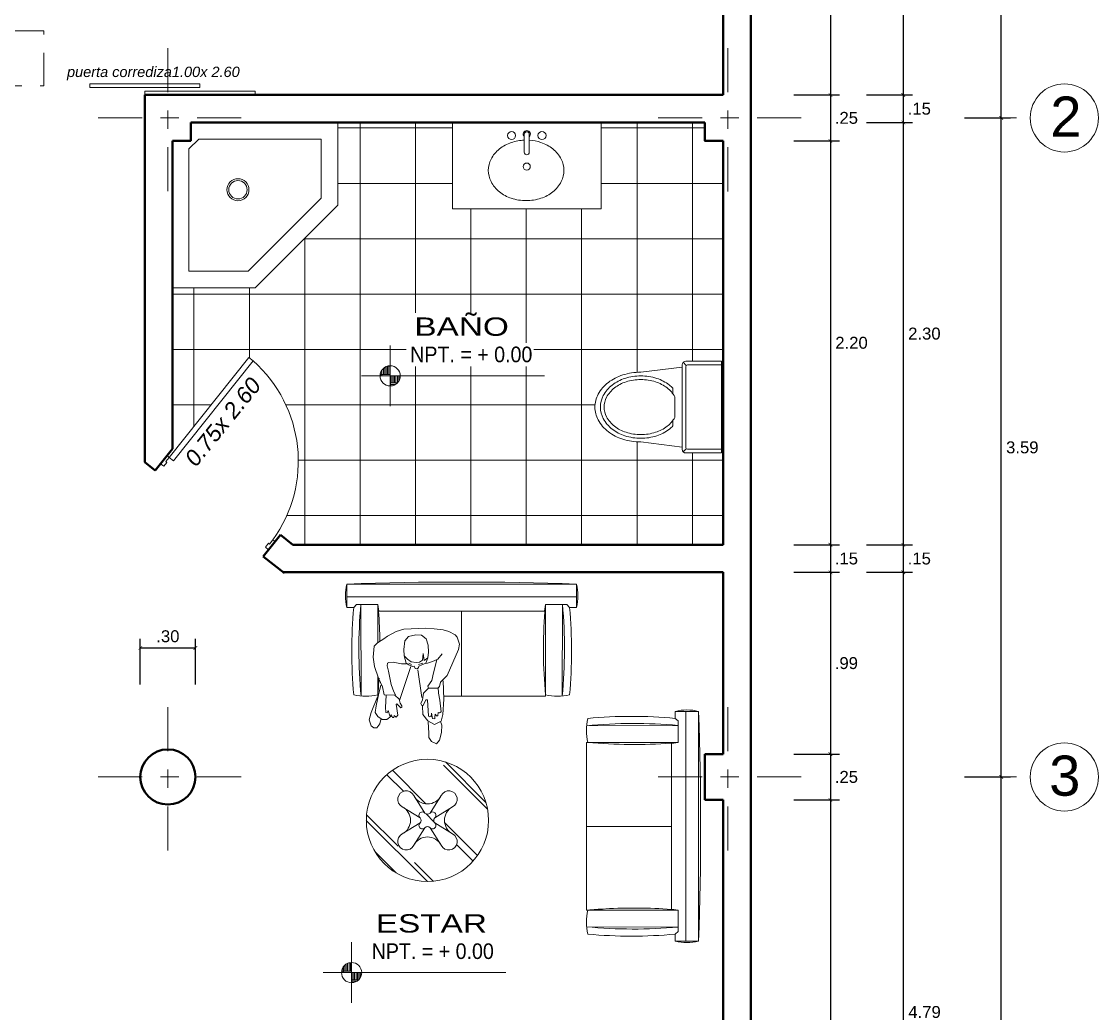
# Model space of a CAD drawing. Header units: millimetres. Extents: x 2033 to 2295, y 1536 to 1691.
# Drawn here: x 2112.84 to 2118.71, y 1627.62 to 1633.03 of the extents above; entities that cross this region are included whole.
import ezdxf

# ---------------------------------------------------------------- set-up
doc = ezdxf.new("R2010")
doc.units = ezdxf.units.MM
doc.linetypes.add('ACAD_ISO02W100', pattern=[15, 12, -3])
doc.linetypes.add('ACAD_ISO10W100', pattern=[18, 12, -3, 0, -3])
doc.layers.get('Defpoints').update_dxf_attribs({"color": 164})
for name, color, linetype, lineweight in [('cotas', 251, 'Continuous', 15), ('Ejes', 65, 'ACAD_ISO10W100', 15), ('L. Discontinua', 12, 'ACAD_ISO02W100', 5), ('Muebles', 33, 'Continuous', 9), ('MUEBLES-PUERTAS', 21, 'Continuous', 9), ('muroalto', 12, 'Continuous', 50), ('PISOS', 252, 'Continuous', 0), ('PYV', 30, 'Continuous', 13), ('SANITARIO', 161, 'Continuous', 5), ('TEXTOS', 7, 'Continuous', 5), ('UNO', 254, 'Continuous', 9)]:
    doc.layers.add(name, color=color, linetype=linetype, lineweight=lineweight)
doc.styles.add('ARDELG', font='arial.ttf', dxfattribs={"width": 0.9, "height": 0.1})
doc.styles.add('ARIAL', font='arial.ttf', dxfattribs={"width": 1.3, "height": 0.1})
doc.styles.add('Micky-Arial', font='arial.ttf', dxfattribs={"width": 1.5, "height": 0.125})
doc.styles.get("Standard").update_dxf_attribs({"font": 'arial.ttf'})
doc.dimstyles.new('Aritek', dxfattribs={"dimtxt": 0.065, "dimasz": 0.02, "dimexe": 0.05, "dimexo": 0.15, "dimgap": 0.03, "dimtad": 2, "dimtih": 1, "dimtoh": 1, "dimzin": 4, "dimdsep": 46, "dimtxsty": 'Standard', "dimblk": 'ARCHTICK', "dimcen": 0.1, "dimclrt": 7, "dimadec": 0, "dimazin": 0, "dimtfac": 1, "dimtmove": 2, "dimatfit": 1, "dimldrblk": 'DOTSMALL', "dimfxl": 0.2, "dimfxlon": 1, "dimarcsym": 0})

# ---------------------------------------------------------------- blocks, each defined once
blk = doc.blocks.new('P')
at = {"linetype": 'Continuous'}
for p, q in [((0.06, 1), (0.02, 1)), ((0.02, 0.075), (0.02, 1)), ((0.06, 1), (0.06, 0.075)), ((0, 0), (0, 0.075)), ((0, 0.075), (0.02, 0.075)), ((0.03, 0), (0, 0)), ((0.06, 0.075), (0.02, 0.075)), ((0.02, 0.075), (0.02, 0.035)), ((0.02, 0.035), (0.03, 0.035)), ((0.03, 0.035), (0.03, 0)), ((0.97, 0.035), (0.97, 0)), ((0.98, 0.035), (0.97, 0.035)), ((0.97, 0), (1, 0)), ((0.98, 0.075), (0.98, 0.035)), ((1, 0.075), (0.98, 0.075)), ((1, 0), (1, 0.075))]:
    blk.add_line(p, q, dxfattribs=at)
blk.add_arc((0.0086, 0.0289), 0.9725, 2.71991, 86.96955, dxfattribs=at)
blk = doc.blocks.new('MBLS02')
at = {"color": 0}
blk.add_lwpolyline([(0.405, -0.47), (-0.405, -0.47), (-0.405, 0), (0.405, 0)], close=True, dxfattribs=at)
at = {"layer": 'Muebles', "color": 0}
for p, q in [((-0.0135, -0.0636), (-0.0135, -0.1625)), ((0.0135, -0.0636), (0.0135, -0.1625))]:
    blk.add_line(p, q, dxfattribs=at)
for centre, radius in [((-0.0828, -0.0711), 0.0221), ((0.0828, -0.0711), 0.0221), ((0, -0.2398), 0.0192)]:
    blk.add_circle(centre, radius, dxfattribs=at)
for centre, radius, start, end in [((0, -0.0636), 0.0194, 314.04591, 225.95409), ((0, -0.0636), 0.0135, 0, 180), ((-0.0184, -0.3076), 0.2094, 108.3337, 128.65982), ((-0.0035, -0.3527), 0.2569, 92.22908, 108.3337), ((-0.0035, -0.3527), 0.2569, 71.6663, 86.20424), ((0.0114, -0.3076), 0.2094, 51.34018, 71.6663), ((-0.0414, -0.279), 0.1727, 128.65982, 152.62638), ((0, -0.1625), 0.0135, 180, 0), ((0.0344, -0.279), 0.1727, 27.37362, 51.34018), ((-0.0766, -0.2607), 0.133, 152.62638, 180), ((0.0696, -0.2607), 0.133, 0, 27.37362), ((-0.0766, -0.2607), 0.133, 180, 207.37362), ((0.0696, -0.2607), 0.133, 332.62638, 360), ((-0.0414, -0.2424), 0.1727, 207.37362, 231.34018), ((0.0344, -0.2424), 0.1727, 308.65982, 332.62638), ((-0.0184, -0.2138), 0.2094, 231.34018, 251.6663), ((0.0114, -0.2138), 0.2094, 288.3337, 308.65982), ((-0.0035, -0.1687), 0.2569, 251.6663, 270), ((-0.0035, -0.1687), 0.2569, 270, 288.3337)]:
    blk.add_arc(centre, radius, start, end, dxfattribs=at)
blk = doc.blocks.new('Peopleplan_057')
at = {"color": 0}
for p, q in [((-0.0217, -0.1196), (-0.0401, -0.1104)), ((0.0553, -0.1104), (0.026, -0.1181))]:
    blk.add_line(p, q, dxfattribs=at)
at = {"color": 76}
for p, q in [((0.0955, -0.2799), (0.1573, -0.2799)), ((-0.1951, -0.3287), (-0.1295, -0.3268))]:
    blk.add_line(p, q, dxfattribs=at)
for points in [[(0.1573, -0.2799), (0.1686, -0.2687), (0.1761, -0.2405), (0.2211, -0.1936), (0.2998, -0.0172), (0.3054, 0.0203), (0.2899, 0.0667), (0.2766, 0.0826), (0.2329, 0.1051), (0.1948, 0.1179), (0.133, 0.123), (0.0767, 0.1276), (-0.0733, 0.1212), (-0.1258, 0.1053), (-0.1839, 0.0747), (-0.2101, 0.0555), (-0.2532, 0.0278), (-0.2757, 0.0053), (-0.2814, -0.0698), (-0.272, -0.1317), (-0.2457, -0.2124), (-0.2195, -0.2705), (-0.2064, -0.3249), (-0.1951, -0.3287)], [(0.0805, -0.1129), (0.1217, -0.0979), (0.1573, -0.0829), (0.1873, -0.0473), (0.1873, -0.0473), (0.1873, -0.0473), (0.1873, -0.0473)], [(-0.1295, -0.3268), (-0.1408, -0.3062), (-0.1595, -0.2555), (-0.1782, -0.1655), (-0.1876, -0.1279), (-0.1839, -0.111), (-0.1745, -0.1054), (-0.1464, -0.1035), (-0.0883, -0.1148), (-0.0564, -0.1148)], [(0.1517, -0.0885), (0.1292, -0.1748), (0.118, -0.2274), (0.0898, -0.2668), (0.0955, -0.2799)]]:
    blk.add_lwpolyline(points, dxfattribs=at)
at = {"color": 8}
for points in [[(0.0906, -0.0729), (0.0936, -0.0341), (0.0917, 0.0128), (0.0786, 0.0559), (0.0467, 0.0803), (0.0074, 0.0822), (-0.0414, 0.071), (-0.0676, 0.0428), (-0.0733, -0.0172), (-0.0705, -0.0596)], [(0.0906, -0.0729), (0.0643, -0.0913), (0.0577, -0.0436), (0.0546, -0.0904), (0.0335, -0.1028), (0.0104, -0.1067), (-0.0223, -0.1009), (-0.0492, -0.0836), (-0.0705, -0.0596)], [(-0.0264, -0.1336), (-0.1033, -0.3644)], [(0.0223, -0.1561), (0.0486, -0.3437)], [(-0.1595, -0.4713), (-0.1895, -0.4938), (-0.2214, -0.4938), (-0.2495, -0.4732), (-0.2682, -0.445), (-0.2626, -0.4), (-0.2457, -0.3268), (-0.2307, -0.2593)], [(0.0542, -0.4), (0.0561, -0.46), (0.0898, -0.5032), (0.1348, -0.5276), (0.1798, -0.5051), (0.1929, -0.46), (0.1986, -0.355), (0.1948, -0.2311)], [(-0.2532, -0.34), (-0.2964, -0.445), (-0.3095, -0.4957), (-0.2964, -0.537), (-0.2776, -0.5501), (-0.257, -0.5501), (-0.2364, -0.5238), (-0.2289, -0.4938)], [(0.0917, -0.5088), (0.0973, -0.5858), (0.0973, -0.6158), (0.1161, -0.6439), (0.148, -0.6589), (0.1705, -0.6345), (0.1836, -0.582), (0.1854, -0.5313), (0.1752, -0.5074)]]:
    blk.add_lwpolyline(points, dxfattribs=at)
at = {"color": 0}
for points in [[(-0.0705, -0.0596), (-0.0583, -0.1092), (-0.0395, -0.1223), (-0.0114, -0.1317), (-0.0039, -0.1298), (0.0036, -0.1467), (0.0149, -0.1486), (0.0261, -0.1411), (0.0298, -0.1298), (0.0486, -0.1204), (0.0767, -0.1092), (0.0906, -0.0729)], [(0.0955, -0.2799), (0.0598, -0.3137), (0.0542, -0.3587), (0.043, -0.385), (0.0486, -0.3981), (0.058, -0.3981), (0.0767, -0.3606), (0.088, -0.3606), (0.0936, -0.4713), (0.103, -0.4751), (0.1123, -0.4732), (0.1142, -0.4507), (0.1217, -0.4863), (0.1367, -0.4882), (0.1386, -0.4788), (0.1405, -0.4563), (0.148, -0.4694), (0.1573, -0.4694), (0.1611, -0.4469), (0.1705, -0.4488), (0.1817, -0.4413), (0.1723, -0.3625), (0.163, -0.3137), (0.1604, -0.2769)], [(-0.1947, -0.3287), (-0.1951, -0.37), (-0.1989, -0.4094), (-0.197, -0.445), (-0.1857, -0.4488), (-0.1801, -0.4319), (-0.1689, -0.4694), (-0.1632, -0.4713), (-0.1595, -0.46), (-0.1501, -0.4807), (-0.1408, -0.4807), (-0.1389, -0.4675), (-0.1258, -0.4769), (-0.1145, -0.4638), (-0.1258, -0.3887), (-0.1201, -0.3869), (-0.0939, -0.415), (-0.0864, -0.4113), (-0.0864, -0.4), (-0.0976, -0.3831), (-0.1051, -0.355), (-0.1348, -0.327)]]:
    blk.add_lwpolyline(points, dxfattribs=at)
blk = doc.blocks.new('Peopleplan_059')
at = {"color": 34, "lineweight": 0}
for p, q in [((-0.7235, -0.0143), (0.8412, -0.0143)), ((-0.7235, -0.0143), (-0.7235, -0.1728)), ((0.8412, -0.0143), (0.8412, -0.1728)), ((-0.7235, -0.1008), (0.8412, -0.1008)), ((-0.7235, -0.1728), (-0.6754, -0.1728)), ((-0.6754, -0.1728), (-0.658, -0.1536)), ((-0.658, -0.1536), (-0.5121, -0.1536)), ((-0.6258, -0.7765), (-0.6274, -0.1536)), ((-0.5121, -0.1536), (-0.5121, -0.4127)), ((-0.5074, -0.2007), (-0.5121, -0.1536)), ((-0.5121, -0.1536), (-0.5045, -0.1978)), ((-0.5045, -0.1978), (0.6223, -0.1978)), ((0.0574, -0.1978), (0.0574, -0.778)), ((0.6299, -0.1536), (0.6223, -0.1978)), ((0.6251, -0.2007), (0.6299, -0.1536)), ((0.7758, -0.1536), (0.6299, -0.1536)), ((0.6299, -0.1536), (0.6299, -0.7684)), ((0.7436, -0.7765), (0.7452, -0.1536)), ((0.7932, -0.1728), (0.7758, -0.1536)), ((0.8412, -0.1728), (0.7932, -0.1728)), ((-0.5121, -0.6398), (-0.5121, -0.7684)), ((-0.5121, -0.7684), (-0.5121, -0.7751)), ((0.627, -0.778), (-0.0636, -0.778)), ((0.627, -0.778), (0.5246, -0.778)), ((0.627, -0.778), (0.554, -0.778)), ((0.6299, -0.7684), (0.6299, -0.7751))]:
    blk.add_line(p, q, dxfattribs=at)
for centre, radius, start, end in [((0.0589, -21.2468), 21.2469, 87.88978, 92.11022), ((-0.4014, -0.0936), 0.3317, 166.17755, 193.82245), ((0.5191, -0.0936), 0.3317, 346.17755, 13.82245), ((2.4788, -0.4706), 3.1683, 174.60692, 185.39308), ((2.7483, -0.4563), 3.3893, 174.8766, 185.42207), ((-0.5045, -0.2007), 0.00288, 90, 184.32027), ((-3.887, -0.4562), 3.3893, 0.8877, 4.32027), ((4.0048, -0.4562), 3.3893, 175.67973, 185.28509), ((0.6223, -0.2007), 0.00288, 355.67973, 90), ((-2.6305, -0.4563), 3.3893, 354.57793, 5.1234), ((-2.3611, -0.4706), 3.1683, 354.60692, 5.39308), ((-3.887, -0.4562), 3.3893, 354.71491, 356.64052), ((-0.5938, -0.4262), 0.3518, 256.58033, 283.41967), ((-0.5092, -0.7751), 0.00288, 180, 270), ((0.627, -0.7751), 0.00288, 270, 0), ((0.7116, -0.4262), 0.3518, 256.58033, 283.41967)]:
    blk.add_arc(centre, radius, start, end, dxfattribs=at)
at = {"color": 30, "lineweight": 0}
blk.add_blockref('Peopleplan_057', (-0.2616, -0.4422), dxfattribs=at)
blk = doc.blocks.new('HKJHL')
at = {"color": 8}
for p, q in [((252.2573, 191.5581), (252.0859, 191.7295)), ((252.4498, 191.3979), (252.1168, 191.731)), ((252.4024, 191.5692), (252.2881, 191.6835)), ((252.0267, 191.4062), (251.844, 191.5889)), ((251.9583, 191.5284), (251.8677, 191.619)), ((252.103, 191.4379), (252.0431, 191.535)), ((252.1307, 191.4379), (252.1906, 191.535)), ((252.0768, 191.4118), (251.9813, 191.4723)), ((252.1568, 191.4118), (252.2524, 191.4723)), ((252.4484, 191.367), (252.3462, 191.4692)), ((252.1239, 191.3628), (252.0817, 191.405)), ((252.0768, 191.3841), (251.9813, 191.3236)), ((252.103, 191.358), (252.0431, 191.2608)), ((252.1307, 191.358), (252.1906, 191.2608)), ((252.2524, 191.3236), (252.1568, 191.3841)), ((252.0192, 191.0796), (251.7985, 191.3003)), ((252.055, 191.0707), (251.8155, 191.3102)), ((252.3077, 191.1251), (252.1282, 191.3047)), ((252.3379, 191.1489), (252.2477, 191.239))]:
    blk.add_line(p, q, dxfattribs=at)
at = {"color": 34}
blk.add_circle((252.1168, 191.3979), 0.333, dxfattribs=at)
at = {"color": 8}
for centre, radius, start, end in [((252.0021, 191.5136), 0.0463, 27.66045, 243.2345), ((252.1168, 191.5737), 0.0833, 207.66045, 332.33955), ((252.2315, 191.5136), 0.0463, 296.7655, 152.33955), ((251.9438, 191.3979), 0.0833, 296.7655, 63.2345), ((252.2899, 191.3979), 0.0833, 116.7655, 243.2345), ((252.0891, 191.4257), 0.0185, 41.40962, 228.59038), ((252.0646, 191.3979), 0.0185, 311.40962, 48.59038), ((252.1168, 191.4502), 0.0185, 221.40962, 318.59038), ((252.1446, 191.4257), 0.0185, 311.40962, 138.59038), ((252.1691, 191.3979), 0.0185, 131.40962, 228.59038), ((252.0891, 191.3702), 0.0185, 131.40962, 318.59038), ((252.1168, 191.3457), 0.0185, 41.40962, 138.59038), ((252.1446, 191.3702), 0.0185, 221.40962, 48.59038), ((252.0021, 191.2823), 0.0463, 116.7655, 332.33955), ((252.1168, 191.2222), 0.0833, 27.66045, 152.33955), ((252.2315, 191.2823), 0.0463, 207.66045, 63.2345)]:
    blk.add_arc(centre, radius, start, end, dxfattribs=at)
blk = doc.blocks.new('A$C5EE36353')
at = {"layer": 'SANITARIO'}
for p, q in [((0.0319, 0.215), (0.06, 0.44)), ((0.4681, 0.215), (0.44, 0.44)), ((0.1472, 0.265), (0.1782, 0.265)), ((0.1938, 0.255), (0.3062, 0.255)), ((0.3218, 0.265), (0.3528, 0.265)), ((0, 0), (0, 0.195)), ((0.0059, 0.2091), (0.0229, 0.1921)), ((0.02, 0.215), (0.48, 0.215)), ((0.02, 0), (0.02, 0.185)), ((0.03, 0.195), (0.47, 0.195)), ((0.4941, 0.2091), (0.4771, 0.1921)), ((0.48, 0.185), (0.48, 0)), ((0.5, 0.195), (0.5, 0)), ((0.5, 0), (0, 0))]:
    blk.add_line(p, q, dxfattribs=at)
for centre, radius, start, end in [((0.2773, 0.4939), 0.203, 118.59117, 142.76517), ((0.25, 0.544), 0.146, 90, 118.59117), ((0.25, 0.5273), 0.1327, 90, 118.19314), ((0.25, 0.544), 0.146, 61.40883, 90), ((0.25, 0.5273), 0.1327, 61.80686, 90), ((0.2227, 0.4939), 0.203, 37.23483, 61.40883), ((0.3202, 0.4613), 0.257, 142.76517, 162.52588), ((0.308, 0.4579), 0.2252, 142.30576, 162.25148), ((0.2725, 0.4853), 0.1804, 118.19314, 142.30576), ((0.2725, 0.4853), 0.1604, 118.19314, 142.30576), ((0.25, 0.5273), 0.1127, 90, 118.19314), ((0.25, 0.5273), 0.1127, 61.80686, 90), ((0.2275, 0.4853), 0.1604, 37.69424, 61.80686), ((0.2275, 0.4853), 0.1804, 37.69424, 61.80686), ((0.192, 0.4579), 0.2252, 17.74852, 37.69424), ((0.1798, 0.4613), 0.257, 17.47412, 37.23483), ((0.3879, 0.44), 0.3279, 162.52588, 180), ((0.308, 0.4579), 0.2052, 142.30576, 162.25148), ((0.192, 0.4579), 0.2052, 17.74852, 37.69424), ((0.1121, 0.44), 0.3279, 0, 17.47412), ((0.3638, 0.44), 0.2838, 162.25148, 180), ((0.3638, 0.44), 0.2638, 162.25148, 180), ((0.1362, 0.44), 0.2638, 0, 17.74852), ((0.1362, 0.44), 0.2838, 0, 17.74852), ((0.3638, 0.44), 0.2838, 180, 197.74852), ((0.3638, 0.44), 0.2638, 180, 197.74852), ((0.1362, 0.44), 0.2638, 342.25148, 0), ((0.1362, 0.44), 0.2838, 342.25148, 0), ((0.308, 0.4221), 0.2252, 197.74852, 217.69424), ((0.308, 0.4221), 0.2052, 197.74852, 217.69424), ((0.192, 0.4221), 0.2052, 322.30576, 342.25148), ((0.192, 0.4221), 0.2252, 322.30576, 342.25148), ((0.2725, 0.3947), 0.1604, 217.69424, 240.59746), ((0.2275, 0.3947), 0.1604, 299.40254, 322.30576), ((0.2725, 0.3947), 0.1804, 217.69424, 225.98708), ((0.2275, 0.3947), 0.1804, 314.01292, 322.30576), ((0.02, 0.195), 0.02, 90, 180), ((0.03, 0.185), 0.01, 90, 180), ((0.47, 0.185), 0.01, 0, 90), ((0.48, 0.195), 0.02, 0, 90)]:
    blk.add_arc(centre, radius, start, end, dxfattribs=at)
blk = doc.blocks.new('_ArchTick')
at = {"color": 0, "linetype": 'ByBlock', "const_width": 0.15}
blk.add_lwpolyline([(-0.5, -0.5), (0.5, 0.5)], dxfattribs=at)
blk = doc.blocks.new('*D117')
at = {"layer": 'cotas', "color": 0, "lineweight": -2, "transparency": 16777216}
for p, q in [((2117.0451, 1635.2066), (2117.2951, 1635.2066)), ((2117.2451, 1635.2066), (2117.2451, 1632.6266)), ((2117.0451, 1632.6266), (2117.2951, 1632.6266))]:
    blk.add_line(p, q, dxfattribs=at)
at = {"layer": 'Defpoints', "color": 0, "transparency": 16777216}
for p in [(2116.8114, 1635.2066), (2116.6614, 1632.6266), (2117.2451, 1632.6266)]:
    blk.add_point(p, dxfattribs=at)
at = {"layer": 'cotas', "color": 0, "lineweight": -2, "transparency": 16777216, "xscale": 0.02, "yscale": 0.02, "zscale": 0.02}
for p, rotation in [((2117.2451, 1635.2066), 90), ((2117.2451, 1632.6266), 270)]:
    blk.add_blockref('_ArchTick', p, dxfattribs=dict(at, rotation=rotation))
at = {"layer": 'cotas', "color": 7, "transparency": 16777216, "insert": (2117.3601, 1633.9166), "char_height": 0.065, "attachment_point": 5}
blk.add_mtext('2.58', dxfattribs=at)
blk = doc.blocks.new('_DotSmall')
at = {"color": 0, "linetype": 'ByBlock', "const_width": 0.5}
blk.add_lwpolyline([(-0.0625, 0, 1), (0.0625, 0, 1)], format="xyb", close=True, dxfattribs=at)
blk = doc.blocks.new('*D118')
at = {"layer": 'cotas', "color": 0, "lineweight": -2, "transparency": 16777216}
for p, q in [((2117.0451, 1632.6266), (2117.2951, 1632.6266)), ((2117.2451, 1632.6266), (2117.2451, 1632.3766)), ((2117.0451, 1632.3766), (2117.2951, 1632.3766))]:
    blk.add_line(p, q, dxfattribs=at)
at = {"layer": 'Defpoints', "color": 0, "transparency": 16777216}
for p in [(2116.6614, 1632.6266), (2116.6614, 1632.3766), (2117.2451, 1632.3766)]:
    blk.add_point(p, dxfattribs=at)
at = {"layer": 'cotas', "color": 0, "lineweight": -2, "transparency": 16777216, "xscale": 0.02, "yscale": 0.02, "zscale": 0.02}
for p, rotation in [((2117.2451, 1632.6266), 90), ((2117.2451, 1632.3766), 270)]:
    blk.add_blockref('_ArchTick', p, dxfattribs=dict(at, rotation=rotation))
at = {"layer": 'cotas', "color": 7, "transparency": 16777216, "insert": (2117.3323, 1632.5016), "char_height": 0.065, "attachment_point": 5}
blk.add_mtext('.25', dxfattribs=at)
blk = doc.blocks.new('*D119')
at = {"layer": 'cotas', "color": 0, "lineweight": -2, "transparency": 16777216}
for p, q in [((2117.0451, 1632.3766), (2117.2951, 1632.3766)), ((2117.2451, 1632.3766), (2117.2451, 1630.1766)), ((2117.0451, 1630.1766), (2117.2951, 1630.1766))]:
    blk.add_line(p, q, dxfattribs=at)
at = {"layer": 'Defpoints', "color": 0, "transparency": 16777216}
for p in [(2116.6614, 1632.3766), (2116.6614, 1630.1766), (2117.2451, 1630.1766)]:
    blk.add_point(p, dxfattribs=at)
at = {"layer": 'cotas', "color": 0, "lineweight": -2, "transparency": 16777216, "xscale": 0.02, "yscale": 0.02, "zscale": 0.02}
for p, rotation in [((2117.2451, 1632.3766), 90), ((2117.2451, 1630.1766), 270)]:
    blk.add_blockref('_ArchTick', p, dxfattribs=dict(at, rotation=rotation))
at = {"layer": 'cotas', "color": 7, "transparency": 16777216, "insert": (2117.36, 1631.2766), "char_height": 0.065, "attachment_point": 5}
blk.add_mtext('2.20', dxfattribs=at)
blk = doc.blocks.new('*D120')
at = {"layer": 'cotas', "color": 0, "lineweight": -2, "transparency": 16777216}
for p, q in [((2117.0451, 1630.1766), (2117.2951, 1630.1766)), ((2117.2451, 1630.1766), (2117.2451, 1630.0266)), ((2117.0451, 1630.0266), (2117.2951, 1630.0266))]:
    blk.add_line(p, q, dxfattribs=at)
at = {"layer": 'Defpoints', "color": 0, "transparency": 16777216}
for p in [(2116.6614, 1630.1766), (2116.6614, 1630.0266), (2117.2451, 1630.0266)]:
    blk.add_point(p, dxfattribs=at)
at = {"layer": 'cotas', "color": 0, "lineweight": -2, "transparency": 16777216, "xscale": 0.02, "yscale": 0.02, "zscale": 0.02}
for p, rotation in [((2117.2451, 1630.1766), 90), ((2117.2451, 1630.0266), 270)]:
    blk.add_blockref('_ArchTick', p, dxfattribs=dict(at, rotation=rotation))
at = {"layer": 'cotas', "color": 7, "transparency": 16777216, "insert": (2117.3323, 1630.1016), "char_height": 0.065, "attachment_point": 5}
blk.add_mtext('.15', dxfattribs=at)
blk = doc.blocks.new('*D121')
at = {"layer": 'cotas', "color": 0, "lineweight": -2, "transparency": 16777216}
for p, q in [((2117.0451, 1630.0266), (2117.2951, 1630.0266)), ((2117.2451, 1630.0266), (2117.2451, 1629.037)), ((2117.0451, 1629.037), (2117.2951, 1629.037))]:
    blk.add_line(p, q, dxfattribs=at)
at = {"layer": 'Defpoints', "color": 0, "transparency": 16777216}
for p in [(2116.6614, 1630.0266), (2116.6614, 1629.037), (2117.2451, 1629.037)]:
    blk.add_point(p, dxfattribs=at)
at = {"layer": 'cotas', "color": 0, "lineweight": -2, "transparency": 16777216, "xscale": 0.02, "yscale": 0.02, "zscale": 0.02}
for p, rotation in [((2117.2451, 1630.0266), 90), ((2117.2451, 1629.037), 270)]:
    blk.add_blockref('_ArchTick', p, dxfattribs=dict(at, rotation=rotation))
at = {"layer": 'cotas', "color": 7, "transparency": 16777216, "insert": (2117.3321, 1629.5318), "char_height": 0.065, "attachment_point": 5}
blk.add_mtext('.99', dxfattribs=at)
blk = doc.blocks.new('*D122')
at = {"layer": 'cotas', "color": 0, "lineweight": -2, "transparency": 16777216}
for p, q in [((2117.0451, 1629.037), (2117.2951, 1629.037)), ((2117.2451, 1629.037), (2117.2451, 1628.787)), ((2117.0451, 1628.787), (2117.2951, 1628.787))]:
    blk.add_line(p, q, dxfattribs=at)
at = {"layer": 'Defpoints', "color": 0, "transparency": 16777216}
for p in [(2116.6614, 1629.037), (2116.6614, 1628.787), (2117.2451, 1628.787)]:
    blk.add_point(p, dxfattribs=at)
at = {"layer": 'cotas', "color": 0, "lineweight": -2, "transparency": 16777216, "xscale": 0.02, "yscale": 0.02, "zscale": 0.02}
for p, rotation in [((2117.2451, 1629.037), 90), ((2117.2451, 1628.787), 270)]:
    blk.add_blockref('_ArchTick', p, dxfattribs=dict(at, rotation=rotation))
at = {"layer": 'cotas', "color": 7, "transparency": 16777216, "insert": (2117.3323, 1628.912), "char_height": 0.065, "attachment_point": 5}
blk.add_mtext('.25', dxfattribs=at)
blk = doc.blocks.new('*D123')
at = {"layer": 'cotas', "color": 0, "lineweight": -2, "transparency": 16777216}
for p, q in [((2117.0451, 1628.787), (2117.2951, 1628.787)), ((2117.2451, 1628.787), (2117.2451, 1625.2363)), ((2117.0451, 1625.2363), (2117.2951, 1625.2363))]:
    blk.add_line(p, q, dxfattribs=at)
at = {"layer": 'Defpoints', "color": 0, "transparency": 16777216}
for p in [(2116.6614, 1628.787), (2116.6614, 1625.2363), (2117.2451, 1625.2363)]:
    blk.add_point(p, dxfattribs=at)
at = {"layer": 'cotas', "color": 0, "lineweight": -2, "transparency": 16777216, "xscale": 0.02, "yscale": 0.02, "zscale": 0.02}
for p, rotation in [((2117.2451, 1628.787), 90), ((2117.2451, 1625.2363), 270)]:
    blk.add_blockref('_ArchTick', p, dxfattribs=dict(at, rotation=rotation))
at = {"layer": 'cotas', "color": 7, "transparency": 16777216, "insert": (2117.3597, 1627.0117), "char_height": 0.065, "attachment_point": 5}
blk.add_mtext('3.55', dxfattribs=at)
blk = doc.blocks.new('*D141')
at = {"layer": 'cotas', "color": 0, "lineweight": -2, "transparency": 16777216}
for p, q in [((2117.4421, 1635.0566), (2117.6921, 1635.0566)), ((2117.6421, 1635.0566), (2117.6421, 1632.6266)), ((2117.4421, 1632.6266), (2117.6921, 1632.6266))]:
    blk.add_line(p, q, dxfattribs=at)
at = {"layer": 'Defpoints', "color": 0, "transparency": 16777216}
for p in [(2116.5614, 1635.0566), (2116.6614, 1632.6266), (2117.6421, 1632.6266)]:
    blk.add_point(p, dxfattribs=at)
at = {"layer": 'cotas', "color": 0, "lineweight": -2, "transparency": 16777216, "xscale": 0.02, "yscale": 0.02, "zscale": 0.02}
for p, rotation in [((2117.6421, 1635.0566), 90), ((2117.6421, 1632.6266), 270)]:
    blk.add_blockref('_ArchTick', p, dxfattribs=dict(at, rotation=rotation))
at = {"layer": 'cotas', "color": 7, "transparency": 16777216, "insert": (2117.7571, 1633.8416), "char_height": 0.065, "attachment_point": 5}
blk.add_mtext('2.43', dxfattribs=at)
blk = doc.blocks.new('*D142')
at = {"layer": 'cotas', "color": 0, "lineweight": -2, "transparency": 16777216}
for p, q in [((2117.4421, 1632.6266), (2117.6921, 1632.6266)), ((2117.6421, 1632.6266), (2117.6421, 1632.4766)), ((2117.4421, 1632.4766), (2117.6921, 1632.4766))]:
    blk.add_line(p, q, dxfattribs=at)
at = {"layer": 'Defpoints', "color": 0, "transparency": 16777216}
for p in [(2116.6614, 1632.6266), (2116.5614, 1632.4766), (2117.6421, 1632.4766)]:
    blk.add_point(p, dxfattribs=at)
at = {"layer": 'cotas', "color": 0, "lineweight": -2, "transparency": 16777216, "xscale": 0.02, "yscale": 0.02, "zscale": 0.02}
for p, rotation in [((2117.6421, 1632.6266), 90), ((2117.6421, 1632.4766), 270)]:
    blk.add_blockref('_ArchTick', p, dxfattribs=dict(at, rotation=rotation))
at = {"layer": 'cotas', "color": 7, "transparency": 16777216, "insert": (2117.7293, 1632.5516), "char_height": 0.065, "attachment_point": 5}
blk.add_mtext('.15', dxfattribs=at)
blk = doc.blocks.new('*D143')
at = {"layer": 'cotas', "color": 0, "lineweight": -2, "transparency": 16777216}
for p, q in [((2117.4421, 1632.4766), (2117.6921, 1632.4766)), ((2117.6421, 1632.4766), (2117.6421, 1630.1766)), ((2117.4421, 1630.1766), (2117.6921, 1630.1766))]:
    blk.add_line(p, q, dxfattribs=at)
at = {"layer": 'Defpoints', "color": 0, "transparency": 16777216}
for p in [(2116.5614, 1632.4766), (2116.6614, 1630.1766), (2117.6421, 1630.1766)]:
    blk.add_point(p, dxfattribs=at)
at = {"layer": 'cotas', "color": 0, "lineweight": -2, "transparency": 16777216, "xscale": 0.02, "yscale": 0.02, "zscale": 0.02}
for p, rotation in [((2117.6421, 1632.4766), 90), ((2117.6421, 1630.1766), 270)]:
    blk.add_blockref('_ArchTick', p, dxfattribs=dict(at, rotation=rotation))
at = {"layer": 'cotas', "color": 7, "transparency": 16777216, "insert": (2117.757, 1631.3266), "char_height": 0.065, "attachment_point": 5}
blk.add_mtext('2.30', dxfattribs=at)
blk = doc.blocks.new('*D144')
at = {"layer": 'cotas', "color": 0, "lineweight": -2, "transparency": 16777216}
for p, q in [((2117.4421, 1630.1766), (2117.6921, 1630.1766)), ((2117.6421, 1630.1766), (2117.6421, 1630.0266)), ((2117.4421, 1630.0266), (2117.6921, 1630.0266))]:
    blk.add_line(p, q, dxfattribs=at)
at = {"layer": 'Defpoints', "color": 0, "transparency": 16777216}
for p in [(2116.6614, 1630.1766), (2116.6614, 1630.0266), (2117.6421, 1630.0266)]:
    blk.add_point(p, dxfattribs=at)
at = {"layer": 'cotas', "color": 0, "lineweight": -2, "transparency": 16777216, "xscale": 0.02, "yscale": 0.02, "zscale": 0.02}
for p, rotation in [((2117.6421, 1630.1766), 90), ((2117.6421, 1630.0266), 270)]:
    blk.add_blockref('_ArchTick', p, dxfattribs=dict(at, rotation=rotation))
at = {"layer": 'cotas', "color": 7, "transparency": 16777216, "insert": (2117.7293, 1630.1016), "char_height": 0.065, "attachment_point": 5}
blk.add_mtext('.15', dxfattribs=at)
blk = doc.blocks.new('*D145')
at = {"layer": 'cotas', "color": 0, "lineweight": -2, "transparency": 16777216}
for p, q in [((2117.4421, 1630.0266), (2117.6921, 1630.0266)), ((2117.6421, 1630.0266), (2117.6421, 1625.2363)), ((2117.4421, 1625.2363), (2117.6921, 1625.2363))]:
    blk.add_line(p, q, dxfattribs=at)
at = {"layer": 'Defpoints', "color": 0, "transparency": 16777216}
for p in [(2116.6614, 1630.0266), (2116.6614, 1625.2363), (2117.6421, 1625.2363)]:
    blk.add_point(p, dxfattribs=at)
at = {"layer": 'cotas', "color": 0, "lineweight": -2, "transparency": 16777216, "xscale": 0.02, "yscale": 0.02, "zscale": 0.02}
for p, rotation in [((2117.6421, 1630.0266), 90), ((2117.6421, 1625.2363), 270)]:
    blk.add_blockref('_ArchTick', p, dxfattribs=dict(at, rotation=rotation))
at = {"layer": 'cotas', "color": 7, "transparency": 16777216, "insert": (2117.7579, 1627.6314), "char_height": 0.065, "attachment_point": 5}
blk.add_mtext('4.79', dxfattribs=at)
blk = doc.blocks.new('*D203')
at = {"layer": 'cotas', "color": 0, "lineweight": -2, "transparency": 16777216}
for p, q in [((2117.9759, 1628.912), (2118.2259, 1628.912)), ((2118.1759, 1625.1113), (2118.1759, 1628.912)), ((2117.9759, 1625.1113), (2118.2259, 1625.1113))]:
    blk.add_line(p, q, dxfattribs=at)
at = {"layer": 'Defpoints', "color": 0, "transparency": 16777216}
for p in [(2117.0864, 1628.912), (2118.1759, 1628.912), (2117.0864, 1625.1113)]:
    blk.add_point(p, dxfattribs=at)
at = {"layer": 'cotas', "color": 0, "lineweight": -2, "transparency": 16777216, "xscale": 0.02, "yscale": 0.02, "zscale": 0.02}
for p, rotation in [((2118.1759, 1628.912), 90), ((2118.1759, 1625.1113), 270)]:
    blk.add_blockref('_ArchTick', p, dxfattribs=dict(at, rotation=rotation))
at = {"layer": 'cotas', "color": 7, "transparency": 16777216, "insert": (2118.2902, 1627.0117), "char_height": 0.065, "attachment_point": 5}
blk.add_mtext('3.80', dxfattribs=at)
blk = doc.blocks.new('*D204')
at = {"layer": 'cotas', "color": 0, "lineweight": -2, "transparency": 16777216}
for p, q in [((2117.9759, 1632.5016), (2118.2259, 1632.5016)), ((2118.1759, 1628.912), (2118.1759, 1632.5016)), ((2117.9759, 1628.912), (2118.2259, 1628.912))]:
    blk.add_line(p, q, dxfattribs=at)
at = {"layer": 'Defpoints', "color": 0, "transparency": 16777216}
for p in [(2117.0864, 1632.5016), (2118.1759, 1632.5016), (2117.0864, 1628.912)]:
    blk.add_point(p, dxfattribs=at)
at = {"layer": 'cotas', "color": 0, "lineweight": -2, "transparency": 16777216, "xscale": 0.02, "yscale": 0.02, "zscale": 0.02}
for p, rotation in [((2118.1759, 1632.5016), 90), ((2118.1759, 1628.912), 270)]:
    blk.add_blockref('_ArchTick', p, dxfattribs=dict(at, rotation=rotation))
at = {"layer": 'cotas', "color": 7, "transparency": 16777216, "insert": (2118.2904, 1630.7068), "char_height": 0.065, "attachment_point": 5}
blk.add_mtext('3.59', dxfattribs=at)
blk = doc.blocks.new('*D205')
at = {"layer": 'cotas', "color": 0, "lineweight": -2, "transparency": 16777216}
for p, q in [((2117.9759, 1635.0816), (2118.2259, 1635.0816)), ((2118.1759, 1632.5016), (2118.1759, 1635.0816)), ((2117.9759, 1632.5016), (2118.2259, 1632.5016))]:
    blk.add_line(p, q, dxfattribs=at)
at = {"layer": 'Defpoints', "color": 0, "transparency": 16777216}
for p in [(2117.0864, 1635.0816), (2118.1759, 1635.0816), (2117.0864, 1632.5016)]:
    blk.add_point(p, dxfattribs=at)
at = {"layer": 'cotas', "color": 0, "lineweight": -2, "transparency": 16777216, "xscale": 0.02, "yscale": 0.02, "zscale": 0.02}
for p, rotation in [((2118.1759, 1635.0816), 90), ((2118.1759, 1632.5016), 270)]:
    blk.add_blockref('_ArchTick', p, dxfattribs=dict(at, rotation=rotation))
at = {"layer": 'cotas', "color": 7, "transparency": 16777216, "insert": (2118.291, 1633.7916), "char_height": 0.065, "attachment_point": 5}
blk.add_mtext('2.58', dxfattribs=at)
blk = doc.blocks.new('*D238')
at = {"layer": 'cotas', "color": 0, "lineweight": -2, "transparency": 16777216}
for p, q in [((2113.4864, 1629.4149), (2113.4864, 1629.6649)), ((2113.4864, 1629.6149), (2113.7864, 1629.6149)), ((2113.7864, 1629.4149), (2113.7864, 1629.6649))]:
    blk.add_line(p, q, dxfattribs=at)
at = {"layer": 'Defpoints', "color": 0, "transparency": 16777216}
for p in [(2113.7864, 1629.6149), (2113.4864, 1628.912), (2113.7864, 1628.912)]:
    blk.add_point(p, dxfattribs=at)
at = {"layer": 'cotas', "color": 0, "lineweight": -2, "transparency": 16777216, "xscale": 0.02, "yscale": 0.02, "zscale": 0.02, "rotation": 180}
blk.add_blockref('_ArchTick', (2113.4864, 1629.6149), dxfattribs=at)
at = {"layer": 'cotas', "color": 0, "lineweight": -2, "transparency": 16777216, "xscale": 0.02, "yscale": 0.02, "zscale": 0.02}
blk.add_blockref('_ArchTick', (2113.7864, 1629.6149), dxfattribs=at)
at = {"layer": 'cotas', "color": 7, "transparency": 16777216, "insert": (2113.6364, 1629.6781), "char_height": 0.065, "attachment_point": 5}
blk.add_mtext('.30', dxfattribs=at)

msp = doc.modelspace()

# ---------------------------------------------------------------- hatches: boundary and pattern name
at = {"layer": 'UNO', "ltscale": 0.005}
h = msp.add_hatch(dxfattribs=at)
h.set_pattern_fill('AR-PARQ1', color=21, scale=0.00015, style=0)
h.set_pattern_definition([(90, (1926.29893, 1410.96205), (-0.04572, 0.04572), [0.04572, -0.04572]), (90, (1926.30655, 1410.96205), (-0.04572, 0.04572), [0.04572, -0.04572]), (90, (1926.31417, 1410.96205), (-0.04572, 0.04572), [0.04572, -0.04572]), (90, (1926.32179, 1410.96205), (-0.04572, 0.04572), [0.04572, -0.04572]), (90, (1926.32941, 1410.96205), (-0.04572, 0.04572), [0.04572, -0.04572]), (90, (1926.33703, 1410.96205), (-0.04572, 0.04572), [0.04572, -0.04572]), (90, (1926.34465, 1410.96205), (-0.04572, 0.04572), [0.04572, -0.04572]), (360, (1926.29893, 1411.00777), (0.04572, -0.04572), [0.04572, -0.04572]), (360, (1926.29893, 1411.01539), (0.04572, -0.04572), [0.04572, -0.04572]), (360, (1926.29893, 1411.02301), (0.04572, -0.04572), [0.04572, -0.04572]), (360, (1926.29893, 1411.03063), (0.04572, -0.04572), [0.04572, -0.04572]), (360, (1926.29893, 1411.03825), (0.04572, -0.04572), [0.04572, -0.04572]), (360, (1926.29893, 1411.04587), (0.04572, -0.04572), [0.04572, -0.04572]), (360, (1926.29893, 1411.05349), (0.04572, -0.04572), [0.04572, -0.04572])])
h.paths.add_polyline_path([(2114.8471, 1631.0966), (2114.8471, 1631.1516, 0.414214), (2114.7921, 1631.0966)])
h.paths.add_polyline_path([(2114.8471, 1631.0966), (2114.8471, 1631.0416, 0.414214), (2114.9021, 1631.0966)])
h = msp.add_hatch(dxfattribs=at)
h.set_pattern_fill('AR-PARQ1', color=21, scale=0.00015, style=0)
h.set_pattern_definition([(90, (1926.089023, 1407.711684), (-0.04572, 0.04572), [0.04572, -0.04572]), (90, (1926.096643, 1407.711684), (-0.04572, 0.04572), [0.04572, -0.04572]), (90, (1926.104263, 1407.711684), (-0.04572, 0.04572), [0.04572, -0.04572]), (90, (1926.111883, 1407.711684), (-0.04572, 0.04572), [0.04572, -0.04572]), (90, (1926.119503, 1407.711684), (-0.04572, 0.04572), [0.04572, -0.04572]), (90, (1926.127123, 1407.711684), (-0.04572, 0.04572), [0.04572, -0.04572]), (90, (1926.134743, 1407.711684), (-0.04572, 0.04572), [0.04572, -0.04572]), (360, (1926.089023, 1407.757404), (0.04572, -0.04572), [0.04572, -0.04572]), (360, (1926.089023, 1407.765024), (0.04572, -0.04572), [0.04572, -0.04572]), (360, (1926.089023, 1407.772644), (0.04572, -0.04572), [0.04572, -0.04572]), (360, (1926.089023, 1407.780264), (0.04572, -0.04572), [0.04572, -0.04572]), (360, (1926.089023, 1407.787884), (0.04572, -0.04572), [0.04572, -0.04572]), (360, (1926.089023, 1407.795504), (0.04572, -0.04572), [0.04572, -0.04572]), (360, (1926.089023, 1407.803124), (0.04572, -0.04572), [0.04572, -0.04572])])
h.paths.add_polyline_path([(2114.6372, 1627.8463), (2114.6372, 1627.9013, 0.414214), (2114.5822, 1627.8463)])
h.paths.add_polyline_path([(2114.6372, 1627.8463), (2114.6372, 1627.7913, 0.414214), (2114.6922, 1627.8463)])

# ---------------------------------------------------------------- linework, layer by layer
at = {"layer": 'Ejes', "ltscale": 0.02}
for p, q in [((2113.6364, 1632.1022), (2113.6364, 1632.9022)), ((2116.6864, 1632.1016), (2116.6864, 1632.9016)), ((2114.0364, 1632.5022), (2113.2364, 1632.5022)), ((2117.0864, 1632.5016), (2116.2864, 1632.5016)), ((2118.0181, 1632.5016), (2118.3338, 1632.5016)), ((2113.6364, 1628.512), (2113.6364, 1629.312)), ((2116.6864, 1628.512), (2116.6864, 1629.312)), ((2114.0364, 1628.912), (2113.2364, 1628.912)), ((2117.0864, 1628.912), (2116.2864, 1628.912)), ((2118.0181, 1628.912), (2118.3338, 1628.912))]:
    msp.add_line(p, q, dxfattribs=at)
at = {"layer": 'Ejes', "color": 32, "linetype": 'Continuous'}
for centre in [(2118.5194, 1632.5016), (2118.5194, 1628.912)]:
    msp.add_circle(centre, 0.1857, dxfattribs=at)
at = {"layer": 'L. Discontinua', "ltscale": 0.015}
msp.add_lwpolyline([(2112.6614, 1632.6766), (2112.9614, 1632.6766), (2112.9614, 1632.9766), (2112.6614, 1632.9766)], close=True, dxfattribs=at)
at = {"layer": 'Muebles', "color": 34, "lineweight": 0}
for p, q in [((2116.5268, 1629.2694), (2116.4, 1629.2694)), ((2116.4, 1629.2694), (2116.4, 1629.231)), ((2116.4576, 1628.0176), (2116.4576, 1629.2694)), ((2116.5268, 1628.0176), (2116.5268, 1629.2694)), ((2116.4, 1629.231), (2116.4153, 1629.217)), ((2116.4153, 1629.217), (2116.4153, 1629.1003)), ((2115.917, 1629.1912), (2116.4153, 1629.1925)), ((2115.9158, 1629.098), (2115.9158, 1628.189)), ((2115.9158, 1629.098), (2115.9158, 1629.0161)), ((2115.9158, 1629.098), (2115.9158, 1629.0396)), ((2115.9235, 1629.1003), (2115.9181, 1629.1003)), ((2116.4153, 1629.1003), (2115.9235, 1629.1003)), ((2116.3777, 1629.0965), (2116.4153, 1629.1003)), ((2116.4153, 1629.1003), (2116.38, 1629.0942)), ((2116.38, 1628.1928), (2116.38, 1629.0942)), ((2116.38, 1628.6423), (2115.9158, 1628.6423)), ((2115.9235, 1628.1867), (2115.9181, 1628.1867)), ((2116.2081, 1628.1867), (2115.9235, 1628.1867)), ((2116.4153, 1628.1867), (2116.2081, 1628.1867)), ((2116.3777, 1628.1905), (2116.4153, 1628.1867)), ((2116.4153, 1628.1867), (2116.38, 1628.1928)), ((2116.4153, 1628.07), (2116.4153, 1628.1867)), ((2115.917, 1628.0958), (2116.4153, 1628.0945)), ((2116.4, 1628.0561), (2116.4153, 1628.07)), ((2116.4, 1628.0176), (2116.4, 1628.0561)), ((2116.5268, 1628.0176), (2116.4, 1628.0176))]:
    msp.add_line(p, q, dxfattribs=at)
for centre, radius, start, end in [((2116.4634, 1629.0117), 0.2654, 76.17755, 103.82245), ((2099.5408, 1628.6435), 16.9975, 357.88978, 2.11022), ((2116.1973, 1629.1657), 0.2815, 166.58033, 193.41967), ((2116.1732, 1626.492), 2.7114, 84.8766, 95.42207), ((2116.1617, 1626.7076), 2.5346, 84.60692, 95.39308), ((2115.9181, 1629.098), 0.00231, 90, 180), ((2116.1733, 1631.8002), 2.7114, 264.71491, 274.32027), ((2116.3777, 1629.0942), 0.00231, 0, 94.32027), ((2115.9181, 1628.189), 0.00231, 180, 270), ((2116.1973, 1628.1214), 0.2815, 166.58033, 193.41967), ((2116.1733, 1625.4868), 2.7114, 93.35948, 95.28509), ((2116.1733, 1625.4868), 2.7114, 85.67973, 93.25277), ((2116.3777, 1628.1928), 0.00231, 265.67973, 0), ((2116.1732, 1630.7951), 2.7114, 264.57793, 275.1234), ((2116.1617, 1630.5795), 2.5346, 264.60692, 275.39308), ((2116.4634, 1628.2753), 0.2654, 256.17755, 283.82245)]:
    msp.add_arc(centre, radius, start, end, dxfattribs=at)
at = {"layer": 'MUEBLES-PUERTAS', "linetype": 'Continuous', "ltscale": 0.07}
for p, q in [((2114.5614, 1632.4766), (2114.5614, 1632.0266)), ((2113.8046, 1632.3866), (2113.7514, 1632.3334)), ((2113.8046, 1632.3866), (2114.4714, 1632.3866)), ((2114.4714, 1632.3866), (2114.4714, 1632.0639)), ((2113.7514, 1632.3334), (2113.7514, 1631.6666)), ((2114.4714, 1632.0639), (2114.0741, 1631.6666)), ((2114.5614, 1632.0266), (2114.1114, 1631.5766)), ((2113.7514, 1631.6666), (2114.0741, 1631.6666)), ((2113.6614, 1631.5766), (2114.1114, 1631.5766))]:
    msp.add_line(p, q, dxfattribs=at)
at = {"layer": 'muroalto', "linetype": 'Continuous', "ltscale": 0.07}
for p, q in [((2116.8114, 1635.2066), (2116.8114, 1615.1866)), ((2116.6614, 1634.9566), (2116.6614, 1632.6266)), ((2113.5114, 1632.6266), (2116.6614, 1632.6266)), ((2113.5114, 1632.6266), (2113.5114, 1630.6266)), ((2113.7614, 1632.6266), (2113.5114, 1632.6266)), ((2113.7614, 1632.4772), (2116.5614, 1632.4766)), ((2113.6614, 1632.3772), (2113.6614, 1630.6989)), ((2116.6614, 1632.3766), (2116.6614, 1630.1766)), ((2113.6614, 1630.6989), (2113.5679, 1630.5816)), ((2113.5679, 1630.5816), (2113.5114, 1630.6266)), ((2114.2496, 1630.2307), (2114.1562, 1630.1133)), ((2114.3175, 1630.1766), (2114.2496, 1630.2307)), ((2114.3175, 1630.1766), (2116.6614, 1630.1766)), ((2114.2714, 1630.0216), (2114.1562, 1630.1133)), ((2114.2651, 1630.0266), (2116.6614, 1630.0266)), ((2116.6614, 1630.0266), (2116.6614, 1629.037)), ((2116.5614, 1628.787), (2116.5614, 1629.037)), ((2116.5614, 1629.037), (2116.6614, 1629.037)), ((2116.6614, 1628.787), (2116.5614, 1628.787)), ((2116.6614, 1628.787), (2116.6614, 1625.2363))]:
    msp.add_line(p, q, dxfattribs=at)
for points in [[(2113.6614, 1632.3772), (2113.7614, 1632.3772), (2113.7614, 1632.4772)], [(2116.6614, 1632.3766), (2116.5614, 1632.3766), (2116.5614, 1632.4766)]]:
    msp.add_lwpolyline(points, dxfattribs=at)
msp.add_circle((2113.6364, 1628.912), 0.15, dxfattribs=at)
at = {"layer": 'PISOS', "linetype": 'Continuous', "ltscale": 0.07}
for p, q in [((2114.5614, 1632.4469), (2115.1864, 1632.4469)), ((2114.6836, 1630.1766), (2114.6836, 1632.4766)), ((2114.9852, 1631.4399), (2114.9852, 1632.4766)), ((2115.9964, 1632.4469), (2116.5614, 1632.4469)), ((2116.1917, 1631.1159), (2116.1917, 1632.4766)), ((2116.4933, 1631.1766), (2116.4933, 1632.4766)), ((2114.5614, 1632.1452), (2115.1864, 1632.1452)), ((2115.9964, 1632.1452), (2116.6614, 1632.1452)), ((2115.2868, 1631.4399), (2115.2868, 1632.0066)), ((2115.5885, 1631.2772), (2115.5885, 1632.0066)), ((2115.8901, 1630.1766), (2115.8901, 1632.0066)), ((2114.3784, 1631.8436), (2116.6614, 1631.8436)), ((2114.382, 1630.1766), (2114.382, 1631.8472)), ((2113.7787, 1630.8222), (2113.7787, 1631.5766)), ((2114.0803, 1631.1945), (2114.0803, 1631.5766)), ((2113.6614, 1631.542), (2116.6614, 1631.542)), ((2113.6614, 1631.2404), (2114.9352, 1631.2404)), ((2115.6306, 1631.2404), (2116.6614, 1631.2404)), ((2114.9852, 1630.1766), (2114.9852, 1631.1479)), ((2115.2868, 1630.1766), (2115.2868, 1631.1479)), ((2115.5885, 1630.1766), (2115.5885, 1631.1479)), ((2113.6614, 1630.9387), (2113.8715, 1630.9387)), ((2114.279, 1630.9387), (2115.9629, 1630.9387)), ((2116.6524, 1630.9387), (2116.6614, 1630.9387)), ((2116.1917, 1630.1766), (2116.1917, 1630.7372)), ((2116.4933, 1630.1766), (2116.4933, 1630.6766)), ((2114.3468, 1630.6371), (2116.6614, 1630.6371)), ((2114.2844, 1630.3355), (2116.6614, 1630.3355))]:
    msp.add_line(p, q, dxfattribs=at)
at = {"layer": 'SANITARIO'}
for radius in [0.06, 0.05]:
    msp.add_circle((2114.0183, 1632.1103), radius, dxfattribs=at)
at = {"layer": 'UNO', "ltscale": 0.007}
for p, q in [((2113.8114, 1632.6866), (2113.2114, 1632.6866)), ((2113.2114, 1632.6666), (2113.2114, 1632.6866)), ((2113.8114, 1632.6666), (2113.2114, 1632.6666)), ((2113.8114, 1632.6666), (2113.8114, 1632.6866)), ((2114.1114, 1632.6466), (2113.5114, 1632.6466)), ((2113.5114, 1632.6266), (2113.5114, 1632.6466)), ((2114.1114, 1632.6266), (2113.5114, 1632.6266)), ((2114.1114, 1632.6266), (2114.1114, 1632.6466))]:
    msp.add_line(p, q, dxfattribs=at)
at = {"layer": 'UNO', "ltscale": 0.005}
for p, q in [((2114.8471, 1631.2619), (2114.8471, 1631.0966)), ((2115.6873, 1631.0966), (2114.6913, 1631.0966)), ((2114.8471, 1630.9314), (2114.8471, 1631.0966)), ((2114.6372, 1628.0115), (2114.6372, 1627.8463)), ((2115.4773, 1627.8463), (2114.4814, 1627.8463)), ((2114.6372, 1627.681), (2114.6372, 1627.8463))]:
    msp.add_line(p, q, dxfattribs=at)
for centre in [(2114.8471, 1631.0966), (2114.6372, 1627.8463)]:
    msp.add_circle(centre, 0.055, dxfattribs=at)

# ---------------------------------------------------------------- block references
at = {"layer": 'Muebles'}
msp.add_blockref('MBLS02', (2115.5914, 1632.4766), dxfattribs=at)
at = {"layer": 'Muebles', "color": 0, "lineweight": 0, "extrusion": (0, 0, -1), "xscale": -0.8000000000001819, "yscale": 0.8000000000001819, "zscale": -0.8000000000001819}
msp.add_blockref('Peopleplan_059', (-2115.1896, 1629.9737), dxfattribs=at)
at = {"layer": 'Muebles', "color": 0, "lineweight": 0, "xscale": -1, "rotation": 90}
msp.add_blockref('HKJHL', (2306.4484, 1880.7922), dxfattribs=at)
at = {"layer": 'PYV', "ltscale": 0.15, "xscale": 0.7518351310334995, "yscale": 0.7518351310334995, "zscale": 0.7518351310334995, "rotation": 321.478364579989}
msp.add_blockref('P', (2113.5971, 1630.6182), dxfattribs=at)
at = {"layer": 'SANITARIO', "rotation": 89.99999999997395}
msp.add_blockref('A$C5EE36353', (2116.6524, 1630.6766), dxfattribs=at)

# ---------------------------------------------------------------- texts
at = {"insert": (2113.5574, 1632.7072), "char_height": 0.056604, "width": 1.055011, "attachment_point": 8}
msp.add_mtext('{\\fArial|b0|i1|c0|p34;puerta corrediza1.00x 2.60}', dxfattribs=at)
at = {"insert": (2113.9013, 1630.8744), "char_height": 0.088, "width": 0.74437, "attachment_point": 2, "rotation": 51.01294}
msp.add_mtext('{\\fArial|b0|i1|c0|p34;0.75x 2.60}', dxfattribs=at)
at = {"layer": 'Ejes', "color": 7, "linetype": 'Continuous', "style": 'Micky-Arial'}
for s, p in [('2', (2118.4429, 1632.3994)), ('3', (2118.4368, 1628.8098))]:
    msp.add_text(s, height=0.2187, dxfattribs=at).set_placement(p)
at = {"layer": 'TEXTOS', "ltscale": 0.005, "attachment_point": 1}
for s, insert, char_height, width, style in [('BAÑO', (2114.979, 1631.4149), 0.1, 1.686, 'ARIAL'), ('NPT. = + 0.00', (2114.9564, 1631.2559), 0.085, 1, 'ARDELG'), ('ESTAR', (2114.7691, 1628.1645), 0.1, 1.686, 'ARIAL'), ('NPT. = + 0.00', (2114.7465, 1628.0056), 0.085, 1, 'ARDELG')]:
    msp.add_mtext(s, dxfattribs=dict(at, insert=insert, char_height=char_height, width=width, style=style))

# ---------------------------------------------------------------- dimensions: what is measured, and where the dimension line sits
at = {"layer": 'cotas'}
for base, p1, p2, picture, middle in [((2117.2451, 1632.6266), (2116.8114, 1635.2066), (2116.6614, 1632.6266), '*D117', (2117.3601, 1633.9166)), ((2117.6421, 1632.6266), (2116.5614, 1635.0566), (2116.6614, 1632.6266), '*D141', (2117.7571, 1633.8416)), ((2118.1759, 1635.0816), (2117.0864, 1632.5016), (2117.0864, 1635.0816), '*D205', (2118.291, 1633.7916)), ((2117.6421, 1632.4766), (2116.6614, 1632.6266), (2116.5614, 1632.4766), '*D142', (2117.7293, 1632.5516)), ((2117.2451, 1632.3766), (2116.6614, 1632.6266), (2116.6614, 1632.3766), '*D118', (2117.3323, 1632.5016)), ((2117.6421, 1630.1766), (2116.5614, 1632.4766), (2116.6614, 1630.1766), '*D143', (2117.757, 1631.3266)), ((2118.1759, 1632.5016), (2117.0864, 1628.912), (2117.0864, 1632.5016), '*D204', (2118.2904, 1630.7068)), ((2117.2451, 1630.1766), (2116.6614, 1632.3766), (2116.6614, 1630.1766), '*D119', (2117.36, 1631.2766)), ((2117.2451, 1630.0266), (2116.6614, 1630.1766), (2116.6614, 1630.0266), '*D120', (2117.3323, 1630.1016)), ((2117.6421, 1630.0266), (2116.6614, 1630.1766), (2116.6614, 1630.0266), '*D144', (2117.7293, 1630.1016)), ((2117.2451, 1629.037), (2116.6614, 1630.0266), (2116.6614, 1629.037), '*D121', (2117.3321, 1629.5318)), ((2117.6421, 1625.2363), (2116.6614, 1630.0266), (2116.6614, 1625.2363), '*D145', (2117.7579, 1627.6314)), ((2117.2451, 1628.787), (2116.6614, 1629.037), (2116.6614, 1628.787), '*D122', (2117.3323, 1628.912)), ((2118.1759, 1628.912), (2117.0864, 1625.1113), (2117.0864, 1628.912), '*D203', (2118.2902, 1627.0117)), ((2117.2451, 1625.2363), (2116.6614, 1628.787), (2116.6614, 1625.2363), '*D123', (2117.3597, 1627.0117))]:
    dim = msp.add_linear_dim(base=base, p1=p1, p2=p2, angle=90, dimstyle='Aritek', dxfattribs=at)
    dim.commit()
    dim.dimension.update_dxf_attribs({"geometry": picture, "text_midpoint": middle})
dim = msp.add_linear_dim(base=(2113.7864, 1629.6149), p1=(2113.4864, 1628.912), p2=(2113.7864, 1628.912), dimstyle='Aritek', dxfattribs=at)
dim.commit()
dim.dimension.update_dxf_attribs({"geometry": '*D238', "text_midpoint": (2113.6364, 1629.6781)})

doc.saveas('drawing.dxf')
